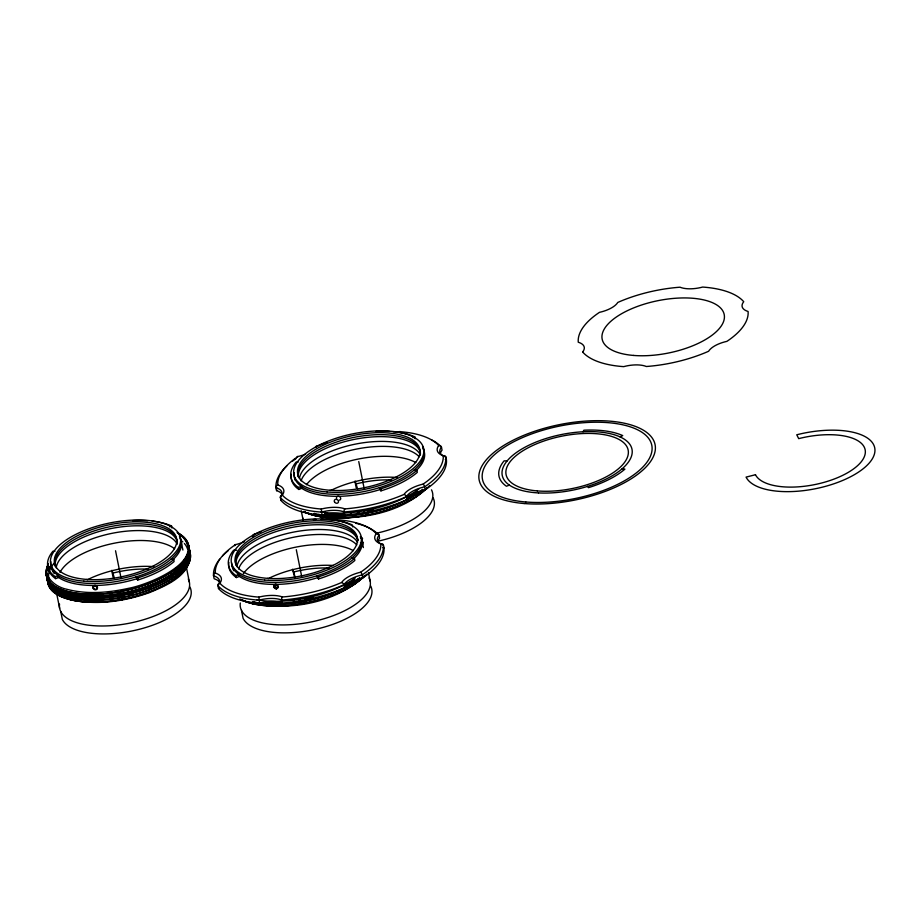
<?xml version="1.0" encoding="UTF-8"?>
<svg xmlns="http://www.w3.org/2000/svg" width="921" height="921" viewBox="0 0 921 921"><rect width="100%" height="100%" fill="white"/><g stroke="black" fill="none" stroke-linecap="round" stroke-linejoin="round"><path stroke-width="1.38" d="M48.295 563.974C41.986 576.454 55.559 587.08 66.646 589.233C86.885 594.609 108.367 592.744 128.606 588.312C148.293 584.8 212.256 559.381 178.386 533.213M396.537 432.329A24.671 10.58 -11.4 0 0 399.679 431.627A84.122 36.08 -11.4 0 1 438.707 445.534A24.671 10.58 -11.4 0 0 443.243 455.688A84.122 36.08 -11.4 0 1 423.096 484.101A24.671 10.58 -11.4 0 0 404.077 494.393A84.122 36.08 -11.4 0 1 344.903 508.887A24.671 10.58 -11.4 0 0 321.348 509.025L322.028 515.081A22.426 9.624 -11.4 0 1 344.684 514.943A86.355 37.047 -11.4 0 0 406.932 499.689A22.426 9.624 -11.4 0 1 425.226 489.799A86.355 37.047 -11.4 0 0 446.42 459.913L445.81 456.931A22.426 9.624 -11.4 0 1 441.458 447.169A86.355 37.047 -11.4 0 0 432.053 440.111M334.081 520.423A24.671 10.58 -11.4 0 0 337.224 519.72A84.122 36.08 -11.4 0 1 376.252 533.639A24.671 10.58 -11.4 0 0 380.787 543.793A84.122 36.08 -11.4 0 1 360.641 572.194A24.671 10.58 -11.4 0 0 341.622 582.486A84.122 36.08 -11.4 0 1 282.448 596.981A24.671 10.58 -11.4 0 0 258.893 597.119L259.572 603.174A22.426 9.624 -11.4 0 1 282.229 603.036A86.355 37.047 -11.4 0 0 344.477 587.794A22.426 9.624 -11.4 0 1 362.77 577.893A86.355 37.047 -11.4 0 0 383.965 548.007L383.366 545.025A22.426 9.624 -11.4 0 1 379.003 535.262A86.355 37.047 -11.4 0 0 355.61 523.22M583.039 431.765L583.845 430.211A69.535 29.829 -11.4 0 1 622.711 435.587L620.017 436.888M429.589 485.655C402.73 513.158 360.376 520.492 323.352 517.176M366.811 574.151C336.177 603.612 287.41 612.338 246.943 601.931M171.248 572.045L170.5 572.551A72.678 31.383 -11.6 0 1 148.189 583.741M171.202 572.344L170.546 572.781M171.64 574.036L170.995 574.474M171.697 574.267L170.949 574.773M172.089 576.258L171.352 576.753M172.354 578.066L171.697 578.503M172.492 578.238L171.743 578.745M172.849 579.988L172.1 580.495M172.803 580.288L172.146 580.725A72.678 31.268 -11.7 0 1 149.72 591.835M416.66 493.806L415.912 494.301M416.706 494.036L415.958 494.542M417.052 495.797L416.315 496.292M417.006 496.085L416.361 496.523A72.678 31.268 -11.7 0 1 366.961 515.184M353.848 580.149L353.192 580.587M354.113 581.968L353.457 582.406M354.251 582.13L353.503 582.636A72.678 31.268 -11.7 0 1 304.103 601.286M354.597 583.891L353.86 584.386M354.562 584.179L353.906 584.616M171.294 576.523L172.043 576.016A72.678 31.498 -11.4 0 0 188.333 546.199M169.729 526.847L171.525 525.983L171.928 527.975M412.942 437.682L414.738 436.819L415.141 438.81M55.663 578.641L55.26 576.65L58.196 575.498L58.599 577.479L55.663 578.641A69.535 29.829 -11.4 0 1 48.134 563.456M298.865 489.477L298.462 487.485L301.409 486.334L301.8 488.314L298.865 489.477A69.535 29.829 -11.4 0 1 291.347 474.292M236.409 577.571L236.006 575.579L238.953 574.428L239.345 576.408L236.409 577.571A69.535 29.829 -11.4 0 1 228.892 562.386M509.382 485.102L506.446 486.253A69.535 29.829 -11.4 0 1 504.098 460.845L507.149 460.914M366.535 513.043L365.464 513.492M366.938 515.035L365.81 515.242M366.984 515.265L365.856 515.472M121.169 591.524L120.052 591.731M121.388 593.297L120.398 593.481M148.534 585.883A72.678 31.164 -11.7 0 1 121.56 593.435L120.455 593.711M121.929 595.265L120.801 595.473M121.975 595.496L120.847 595.703M122.332 597.245L121.204 597.453A72.678 30.923 -11.6 0 1 47.351 580.034L47.362 580.046M122.378 597.476L121.25 597.683M122.723 599.237L121.607 599.444A72.678 30.923 -11.6 0 1 54.535 592.767A72.678 30.865 -11.5 0 1 47.742 581.98L47.788 582.21M122.769 599.467L121.653 599.675M304.08 601.137L302.963 601.355M304.126 601.378L303.009 601.586A72.678 30.923 -11.6 0 1 253.609 602.012M304.483 603.128L303.354 603.336A72.678 30.923 -11.6 0 1 241.97 600.066M304.529 603.359L303.412 603.566M366.121 513.124L365.418 513.262M120.006 591.501L121.123 591.282A72.678 31.372 -11.6 0 0 188.851 547.189L188.77 546.452A72.678 31.418 -11.2 0 0 177.074 532.511M298.151 462.123L296.113 462.077A69.535 29.829 -11.4 0 0 298.462 487.485M236.709 550.24L233.669 550.171A69.535 29.829 -11.4 0 0 236.006 575.579M54.938 551.288L52.911 551.242A69.535 29.829 -11.4 0 0 55.26 576.65M622.101 468.824L624.899 469.146A69.535 29.829 -11.4 0 1 588.496 487.646L587.46 486.426M414.128 470.055L416.914 470.378L417.317 472.369A69.535 29.829 -11.4 0 1 380.926 490.87L379.487 487.658L380.926 490.87M351.672 558.149L354.458 558.483L354.861 560.463A69.535 29.829 -11.4 0 1 318.47 578.964L317.031 575.752L318.47 578.964M170.915 559.22L173.712 559.554L174.115 561.534A69.535 29.829 -11.4 0 1 137.713 580.034L136.273 576.822L137.713 580.034M322.649 517.072L314.073 515.3M316.26 515.783L315.419 515.587M316.306 516.002L315.466 515.818M253.448 602.115L252.607 601.931M253.805 603.877L252.964 603.681M253.851 604.107L253.01 603.911M70.445 592.03L69.708 591.869M69.651 592.076L70.491 592.261M70.894 594.252L70.157 594.08A72.678 30.865 -11.5 0 1 46.534 573.392M71.239 596.002L70.399 595.818M71.182 596.209L70.549 596.071A72.678 30.865 -11.5 0 1 46.925 575.372M71.642 597.994L70.802 597.81A72.678 30.923 -11.6 0 1 54.132 590.752M71.688 598.224L70.848 598.028M72.045 599.974L71.205 599.79M72.091 600.204L71.251 600.02M70.008 593.826L70.848 594.022A72.678 31.153 -11.7 0 0 120.409 593.596A72.678 30.923 -11.6 0 1 53.326 586.815M71.734 599.985C97.626 605.385 124.807 601.355 149.501 592.617C165.734 585.71 189.277 576.396 190.186 555.847M71.113 599.824L57.839 594.529M313.462 515.138L306.233 512.548M246.391 601.724L244.284 600.86M243.777 600.642L242.304 599.939M305.242 512.076L304.287 511.604M360.583 537.369L362.252 538.463M57.424 594.264L54.074 591.719M53.74 591.409L53.13 590.798M52.831 590.488L49.63 585.457M400.048 431.465L400.37 432.386M355.276 481.246L357.636 489.109M292.82 569.339L295.18 577.202M295.065 578.572L292.452 569.374M112.074 570.41L114.423 578.273M189.323 552.531L189.818 553.981M49.262 584.375L48.997 583.281M425.226 489.799L424.627 486.818A2.326 0.829 68.2 0 0 423.107 484.158M406.932 499.689L406.334 496.718A2.326 1.508 52.8 0 0 404.089 494.462M379.003 535.262L379.602 538.244A22.426 9.624 -11.4 0 0 377.921 542.17M358.753 461.582L364.071 488.003M354.907 481.28L356.243 487.9M361.965 540.592L363.381 547.581M368.446 572.735L370.138 581.116M352.685 526.904L352.283 524.912A69.535 29.829 -11.4 0 0 321.038 519.363M362.77 577.893L362.172 574.911A2.326 0.829 68.2 0 0 360.652 572.252M344.684 514.943L344.074 511.961A2.326 1.266 -83.5 0 1 344.903 508.922M344.477 587.794L343.878 584.812A2.326 1.508 52.8 0 0 341.633 582.556M301.236 510.741L303.216 520.526A66.174 28.378 -11.4 0 1 302.652 517.74M296.297 549.687L301.616 576.097M322.028 515.081A86.355 37.047 -11.4 0 1 280.963 500.437L280.364 497.455A22.426 9.624 -11.4 0 0 276.012 487.693A86.355 37.047 -11.4 0 1 286.788 466.003M282.425 495.049A22.426 9.624 -11.4 0 0 276.611 490.674L276.012 487.693A2.326 2.038 -47.6 0 1 277.785 484.999A84.122 36.08 -11.4 0 1 297.92 456.551A24.671 10.58 -11.4 0 0 305.553 454.145M282.229 603.036L281.63 600.055A2.326 1.266 -83.5 0 1 282.459 597.015M275.298 584.398L276.265 589.164M241.486 610.393L243.086 618.336A66.174 28.378 -11.4 0 0 319.955 628.249A66.174 28.378 -11.4 0 0 370.645 585.906M259.572 603.174A86.355 37.047 -11.4 0 1 218.507 588.531L217.909 585.56A22.426 9.624 -11.4 0 0 213.557 575.798A86.355 37.047 -11.4 0 1 219.659 559.185M181.218 541.663L182.899 550.056M186.572 568.211L189.381 582.187M115.539 550.758L121.146 578.561M111.694 570.444L113.03 577.076M60.728 611.463L62.329 619.407A66.174 28.378 -11.4 0 0 139.198 629.319A66.174 28.378 -11.4 0 0 189.899 586.976M56.538 592.94L59.646 608.309M188.229 548.548A72.678 31.418 -11.2 0 1 190.382 554.396L190.463 555.133M188.252 547.258A72.678 31.418 -11.2 0 1 189.979 552.416L190.071 553.141A72.678 31.372 -11.6 0 1 149.398 589.739M187.435 544.576A72.678 31.418 -11.2 0 1 189.576 550.424L189.668 551.161A72.678 31.372 -11.6 0 1 149.006 587.759A72.678 31.268 -11.7 0 1 121.929 595.311M187.447 543.286A72.678 31.418 -11.2 0 1 189.173 548.444L189.266 549.169A72.678 31.372 -11.6 0 1 148.603 585.768M46.983 578.181L46.902 577.582L46.983 578.238M46.557 575.947L46.591 576.247A72.678 30.854 -11.4 0 0 53.453 586.976M120.041 591.604A72.678 30.923 -11.6 0 1 52.934 584.823A72.678 30.865 -11.5 0 1 46.142 574.036L46.188 574.267M120.835 595.576A72.678 30.923 -11.6 0 1 46.948 578.043L46.925 577.835A72.678 30.877 -11.3 0 1 46.959 575.165M47.708 581.681L47.708 581.623A72.678 30.865 -11.5 0 1 47.685 580M178.271 533.167A72.678 31.498 -11.4 0 1 171.352 572.068M148.143 583.902A72.678 31.164 -11.7 0 1 70.353 592.145M69.731 592.019A72.678 30.865 -11.5 0 1 48.422 564.251M185.535 540.581A72.678 31.418 -11.2 0 1 186.077 541.237M185.697 540.777A72.678 31.498 -11.4 0 1 171.755 574.059M170.846 574.75A72.678 31.268 -11.7 0 1 121.549 593.423M47.006 570.686A72.678 30.865 -11.5 0 1 48.019 567.866M71.159 596.117A72.678 31.164 -11.7 0 0 148.937 587.874A72.678 31.268 -11.7 0 0 171.248 576.73M48.422 569.857A72.678 30.865 -11.5 0 1 51.311 564.976M188.368 547.477A72.678 31.498 -11.4 0 1 172.549 578.031M171.651 578.722A72.678 31.268 -11.7 0 1 122.355 597.395M149.34 589.854A72.678 31.164 -11.7 0 1 71.562 598.109M54.247 590.948A72.678 30.854 -11.4 0 1 47.478 576.247M54.88 563.284A72.678 30.854 -11.4 0 0 53.74 564.504A72.678 30.969 -11.2 0 1 54.8 563.353M188.368 548.766A72.678 31.498 -11.4 0 1 172.952 580.011M190.451 555.133A72.678 31.372 -11.6 0 1 122.712 599.306M149.743 591.846A72.678 31.164 -11.7 0 1 71.953 600.089M71.331 599.962A72.678 30.865 -11.5 0 1 54.661 592.928A72.678 30.854 -11.4 0 1 47.708 579.804M55.283 565.264A72.678 30.854 -11.4 0 1 55.674 564.861M46.131 573.783A72.678 30.877 -11.3 0 1 48.387 564.366M46.534 575.763A72.678 30.877 -11.3 0 1 46.487 574.151M47.351 569.604A72.678 30.877 -11.3 0 1 47.984 567.981M48.571 569.569A72.678 30.877 -11.3 0 1 50.989 565.471A72.678 30.969 -11.2 0 1 51.265 565.057M47.328 579.735A72.678 30.877 -11.3 0 1 47.408 576.753M188.022 553.912A70.963 30.301 -11.7 0 1 103.048 597.096A70.963 30.301 -11.7 0 1 54.166 563.099M181.944 541.157A70.963 30.301 -11.7 0 1 182.83 541.916M184.407 543.517A70.963 30.301 -11.7 0 1 187.493 548.881M150.1 587.851A62.248 26.697 -11.4 0 1 147.878 588.761M132.509 593.769A62.248 26.697 -11.4 0 1 130.068 594.379M123.944 595.726A62.248 26.697 -11.4 0 1 121.491 596.186M111.971 597.568A62.248 26.697 -11.4 0 1 109.645 597.798M101.425 598.305A62.248 26.697 -11.4 0 1 98.8 598.339M59.98 572.367A62.248 26.697 -11.4 0 1 113.41 543.378A62.248 26.697 -11.4 0 1 174.61 548.732M56.181 567.785A62.248 26.697 -11.4 0 1 111.948 533.34A62.248 26.697 -11.4 0 1 176.832 543.378M180.102 538.474A66.174 28.378 -11.4 0 1 172.699 559.968M138.092 578.365A66.174 28.378 -11.4 0 1 57.551 576.719M54.258 573.564A66.174 28.378 -11.4 0 1 51.277 566.38M188.275 578.998A66.174 28.378 -11.4 0 1 129.101 623.275A66.174 28.378 -11.4 0 1 59.531 604.061M55.133 565.69A62.248 26.697 -11.4 0 1 111.096 528.55A62.248 26.697 -11.4 0 1 177.028 541.145M87.426 579.712A62.248 26.697 -11.4 0 1 153.934 566.645M113.352 572.977A56.411 24.199 -11.4 0 1 148.166 569.132M173.712 559.554A69.535 29.829 -11.4 0 1 137.31 578.043M132.659 520.618A69.535 29.829 -11.4 0 1 147.579 520.699M152.207 521.113A69.535 29.829 -11.4 0 1 171.525 525.983M179.388 535.895A66.174 28.378 -11.4 0 1 121.491 580.575A66.174 28.378 -11.4 0 1 50.931 561.752M55.26 566.323A62.248 26.697 -11.4 0 1 113.697 525.983A62.248 26.697 -11.4 0 1 177.062 544.449M360.376 536.529A66.174 28.378 -11.4 0 1 353.457 558.897M318.85 577.294A66.174 28.378 -11.4 0 1 238.297 575.648M233.819 570.778A66.174 28.378 -11.4 0 1 232.023 565.31M369.033 577.928A66.174 28.378 -11.4 0 1 309.859 622.205A66.174 28.378 -11.4 0 1 240.289 602.99M235.891 564.619A62.248 26.697 -11.4 0 1 291.853 527.48A62.248 26.697 -11.4 0 1 357.774 540.074M268.184 578.641A62.248 26.697 -11.4 0 1 333.425 565.482M294.11 571.906A56.411 24.199 -11.4 0 1 328.924 568.061M354.458 558.483A69.535 29.829 -11.4 0 1 318.067 576.972M313.416 519.548A69.535 29.829 -11.4 0 1 315.984 519.432M360.986 536.621A66.174 28.378 -11.4 0 1 302.353 579.482A66.174 28.378 -11.4 0 1 231.597 562.754M236.018 565.252A62.248 26.697 -11.4 0 1 291.45 525.488A62.248 26.697 -11.4 0 1 357.901 540.708M219.106 587.736A22.426 9.624 -11.4 0 1 218.507 588.531M219.659 582.452A22.426 9.624 -11.4 0 0 214.156 578.768L213.557 575.798A2.326 2.038 -47.6 0 1 215.33 573.092A84.122 36.08 -11.4 0 1 235.465 544.645A24.671 10.58 -11.4 0 0 244.526 541.629M383.965 548.007A22.426 9.624 -11.4 0 1 382.848 547.627M238.574 568.982A62.248 26.697 -11.4 0 1 293.488 537.277A62.248 26.697 -11.4 0 1 356.784 544.898M222.64 555.789A86.355 37.047 -11.4 0 1 228.12 550.77M215.33 573.058A24.671 10.58 -11.4 0 1 219.866 583.212A2.326 2.084 4.4 0 0 217.863 585.56A86.355 37.047 -11.4 0 0 258.974 600.193A22.426 9.624 -11.4 0 1 281.63 600.055A86.355 37.047 -11.4 0 0 343.878 584.812A22.426 9.624 -11.4 0 1 362.172 574.911A86.355 37.047 -11.4 0 0 383.366 545.025A2.326 1.992 -45.1 0 0 380.799 543.851M236.927 566.703A62.248 26.697 -11.4 0 1 292.705 532.269A62.248 26.697 -11.4 0 1 357.578 542.308M253.033 536.01A22.426 9.624 -11.4 0 1 252.492 536.805M376.263 533.685A2.326 2.084 4.4 0 1 379.049 535.251M258.893 597.119A84.122 36.08 -11.4 0 1 219.854 583.212M261.115 531.636A84.122 36.08 -11.4 0 0 254.495 534.353A24.671 10.58 -11.4 0 1 253.287 535.849M234.728 545.692A2.326 0.829 68.2 0 1 234.867 544.645M235.154 544.53A2.326 0.829 68.2 0 1 235.477 544.679M252.987 535.538A2.326 1.554 55.5 0 1 254.495 534.376M313.681 519.916A2.326 1.266 -83.5 0 1 314.913 519.858M360.687 537.438A72.678 31.418 -11.2 0 1 362.402 538.532M362.356 541.951A72.678 31.418 -11.2 0 1 363.196 542.504M354.148 579.781A72.678 31.372 -11.6 0 1 346.192 584.616M313.267 597.211A72.678 31.164 -11.7 0 1 304.598 599.145M281.066 602.023A72.678 31.164 -11.7 0 1 265.616 601.839M361.435 543.137A72.678 31.418 -11.2 0 1 362.759 543.931M359.535 578.043A72.678 31.498 -11.4 0 1 354.32 581.922M361.677 543.286A72.678 31.498 -11.4 0 1 362.563 543.816M359.766 577.824A72.678 31.372 -11.6 0 1 331.157 593.642M331.1 593.757A72.678 31.164 -11.7 0 1 253.31 602M364.405 575.913A72.678 31.498 -11.4 0 1 354.712 583.914M364.175 576.12A72.678 31.372 -11.6 0 1 304.46 603.197M331.491 595.737A72.678 31.164 -11.7 0 1 253.712 603.992M360.479 537.323A72.678 31.498 -11.4 0 1 362.621 538.693M300.396 599.859A72.678 30.923 -11.6 0 1 298.934 600.101M294.121 600.803A72.678 30.923 -11.6 0 1 293.246 600.906M282.091 601.897A72.678 30.923 -11.6 0 1 265.133 601.724M353.008 580.621A72.678 31.268 -11.7 0 1 344.73 585.48M362.172 541.836A72.678 31.498 -11.4 0 1 363.427 542.665M253.091 603.854A72.678 30.865 -11.5 0 1 239.748 598.984M353.802 584.593A72.678 31.268 -11.7 0 1 331.479 595.726M355.253 577.951A70.963 30.301 -11.7 0 1 256.982 599.824M360.479 542.814A70.963 30.301 -11.7 0 1 362.632 544.23M243.351 573.656A62.248 26.697 -11.4 0 1 294.755 547.362A62.248 26.697 -11.4 0 1 353.353 550.654M336.602 498.457A2.245 1.842 35.3 0 1 337.915 496.2A2.245 1.842 35.3 0 1 340.609 497.87A2.245 1.842 35.3 0 1 339.296 500.126M422.992 448.723A66.174 28.378 -11.4 0 1 415.429 471.241M381.306 489.201A66.174 28.378 -11.4 0 1 300.753 487.554M295.042 480.002A66.174 28.378 -11.4 0 1 294.478 477.216M433.1 497.812A66.174 28.378 -11.4 0 1 377.829 541.237M356.565 483.813A56.411 24.199 -11.4 0 1 391.379 479.968M431.489 489.834A66.174 28.378 -11.4 0 1 376.217 533.294M298.346 476.525A62.248 26.697 -11.4 0 1 354.309 439.375A62.248 26.697 -11.4 0 1 420.229 451.969M416.914 470.378A69.535 29.829 -11.4 0 1 380.523 488.878M375.872 431.442A69.535 29.829 -11.4 0 1 389.595 431.454M393.129 431.707A69.535 29.829 -11.4 0 1 414.738 436.819M422.543 446.65A66.174 28.378 -11.4 0 1 364.808 491.388A66.174 28.378 -11.4 0 1 294.144 472.588M298.462 477.159A62.248 26.697 -11.4 0 1 356.911 436.819A62.248 26.697 -11.4 0 1 420.275 455.285M281.55 499.643A22.426 9.624 -11.4 0 1 280.963 500.437M276.611 490.674A86.355 37.047 -11.4 0 1 276.622 487.485M446.42 459.913A22.426 9.624 -11.4 0 1 445.304 459.521M440.457 453.316A22.426 9.624 -11.4 0 1 442.057 450.15L441.458 447.169A2.326 2.084 4.4 0 0 438.718 445.591M301.029 480.889A62.248 26.697 -11.4 0 1 355.943 449.183A62.248 26.697 -11.4 0 1 419.239 456.804M292.659 461.03A86.355 37.047 -11.4 0 1 296.021 458.6M277.785 484.964A24.671 10.58 -11.4 0 1 282.321 495.118A2.326 2.084 4.4 0 0 280.318 497.467A86.355 37.047 -11.4 0 0 321.429 512.099A22.426 9.624 -11.4 0 1 344.074 511.961A86.355 37.047 -11.4 0 0 406.334 496.718A22.426 9.624 -11.4 0 1 424.627 486.818A86.355 37.047 -11.4 0 0 445.81 456.931A2.326 1.992 -45.1 0 0 443.254 455.745M299.383 478.609A62.248 26.697 -11.4 0 1 355.161 444.164A62.248 26.697 -11.4 0 1 420.034 454.214M321.348 509.025A84.122 36.08 -11.4 0 1 282.31 495.118M327.036 442.253A84.122 36.08 -11.4 0 0 316.951 446.259A24.671 10.58 -11.4 0 1 316.398 447.007M297.161 457.3A2.326 0.829 68.2 0 1 297.322 456.551M297.61 456.436A2.326 0.829 68.2 0 1 297.932 456.574M315.489 447.146A2.326 1.554 55.5 0 1 316.951 446.282M417.075 491.354A72.678 31.372 -11.6 0 1 407.301 497.248M373.132 509.739A72.678 31.164 -11.7 0 1 367.916 510.879M342.67 513.964A72.678 31.164 -11.7 0 1 326.552 513.619M421.484 490.352A72.678 31.498 -11.4 0 1 416.776 493.829M422.704 489.327A72.678 31.372 -11.6 0 1 366.512 513.124M318.597 514.482A72.678 31.164 -11.7 0 0 393.555 505.664A72.678 31.268 -11.7 0 0 415.855 494.519M365.453 513.365A72.678 30.923 -11.6 0 1 314.245 513.492M426.043 488.648A72.678 31.498 -11.4 0 1 417.167 495.82M427.033 487.612A72.678 31.372 -11.6 0 1 394.015 507.529M393.946 507.644A72.678 31.164 -11.7 0 1 316.168 515.887M365.856 515.357A72.678 30.923 -11.6 0 1 303.861 511.696M364.313 511.512A72.678 30.923 -11.6 0 1 363.588 511.639M359.19 512.341A72.678 30.923 -11.6 0 1 357.44 512.583M351.373 513.296A72.678 30.923 -11.6 0 1 350.51 513.377M342.865 513.883A72.678 30.923 -11.6 0 1 324.583 513.342M415.463 492.528A72.678 31.268 -11.7 0 1 407.186 497.386M315.166 513.757A72.678 30.854 -11.4 0 1 313.888 513.446M315.569 515.748A72.678 30.854 -11.4 0 1 303.642 511.615M418.951 488.913A70.963 30.301 -11.7 0 1 321.13 512.007M306.44 484.699A62.248 26.697 -11.4 0 1 358.131 459.072A62.248 26.697 -11.4 0 1 415.808 462.561M330.639 490.548A62.248 26.697 -11.4 0 1 397.147 477.481M755.473 474.729L746.068 477.113A66.174 28.378 -11.4 0 0 822.925 487.025A66.174 28.378 -11.4 0 0 873.626 444.693A66.174 28.378 -11.4 0 0 796.757 434.781L798.691 438.638A56.411 24.199 -11.4 0 1 864.22 447.076A56.411 24.199 -11.4 0 1 821.002 483.168A56.411 24.199 -11.4 0 1 755.473 474.729M93.493 587.863A2.245 1.842 35.3 0 0 97.154 588.726A2.245 1.842 35.3 0 0 95.554 585.411A2.245 1.842 35.3 0 0 93.493 587.863M93.171 588.369A2.245 1.807 38.1 0 0 96.786 589.244A2.245 1.807 38.1 0 0 95.139 585.917A2.245 1.807 38.1 0 0 93.171 588.369M83.869 581.128A66.174 28.378 -11.4 0 0 180.643 539.671A66.174 28.378 -11.4 0 0 82.107 531.463A66.174 28.378 -11.4 0 0 83.869 581.128M86.827 579.413A62.248 26.697 -11.4 0 0 176.751 539.787A62.248 26.697 -11.4 0 0 83.051 533.063A62.248 26.697 -11.4 0 0 86.827 579.413M274.251 586.781A2.245 1.842 35.3 0 0 277.9 587.656A2.245 1.842 35.3 0 0 276.3 584.34A2.245 1.842 35.3 0 0 274.251 586.781M273.928 587.299A2.245 1.807 38.1 0 0 277.543 588.174A2.245 1.807 38.1 0 0 275.897 584.847A2.245 1.807 38.1 0 0 273.928 587.299M264.626 580.057A66.174 28.378 -11.4 0 0 361.4 538.601A66.174 28.378 -11.4 0 0 262.865 530.392A66.174 28.378 -11.4 0 0 264.626 580.057M267.585 578.342A62.248 26.697 -11.4 0 0 357.498 538.716A62.248 26.697 -11.4 0 0 263.797 531.993A62.248 26.697 -11.4 0 0 267.585 578.342M334.484 501.818A2.245 1.842 35.3 0 0 338.145 502.682A2.245 1.842 35.3 0 0 336.545 499.366A2.245 1.842 35.3 0 0 334.484 501.818M538.486 492.919A66.174 28.378 -11.4 0 0 632.082 449.77A66.174 28.378 -11.4 0 0 530.807 444.325A66.174 28.378 -11.4 0 0 538.486 492.919M582.636 351.995A22.426 9.624 -11.4 0 0 578.273 342.232A86.355 37.047 -11.4 0 1 599.467 312.346A22.426 9.624 -11.4 0 0 617.761 302.456A86.355 37.047 -11.4 0 1 680.009 287.202A22.426 9.624 -11.4 0 0 702.665 287.064A86.355 37.047 -11.4 0 1 743.731 301.708A22.426 9.624 -11.4 0 0 748.082 311.471A86.355 37.047 -11.4 0 1 726.899 341.357A22.426 9.624 -11.4 0 0 708.606 351.258A86.355 37.047 -11.4 0 1 646.346 366.5A22.426 9.624 -11.4 0 0 623.701 366.639A86.355 37.047 -11.4 0 1 582.636 351.995M633.395 355.425A62.248 26.697 -11.4 0 0 724.424 316.421A62.248 26.697 -11.4 0 0 631.725 308.708A62.248 26.697 -11.4 0 0 633.395 355.425M524.187 503.534A89.728 38.486 -11.4 0 0 655.395 447.307A89.728 38.486 -11.4 0 0 521.793 436.186A89.728 38.486 -11.4 0 0 524.187 503.534M525.799 501.991A86.355 37.047 -11.4 0 0 652.091 447.871A86.355 37.047 -11.4 0 0 523.496 437.164A86.355 37.047 -11.4 0 0 525.799 501.991M327.082 491.964A66.174 28.378 -11.4 0 0 423.856 450.507A66.174 28.378 -11.4 0 0 325.32 442.299A66.174 28.378 -11.4 0 0 327.082 491.964M330.029 490.248A62.248 26.697 -11.4 0 0 419.953 450.622A62.248 26.697 -11.4 0 0 326.253 443.887A62.248 26.697 -11.4 0 0 330.029 490.248M537.334 490.916A62.248 26.697 -11.4 0 0 628.364 451.912A62.248 26.697 -11.4 0 0 535.677 444.187A62.248 26.697 -11.4 0 0 537.334 490.916"/></g></svg>
